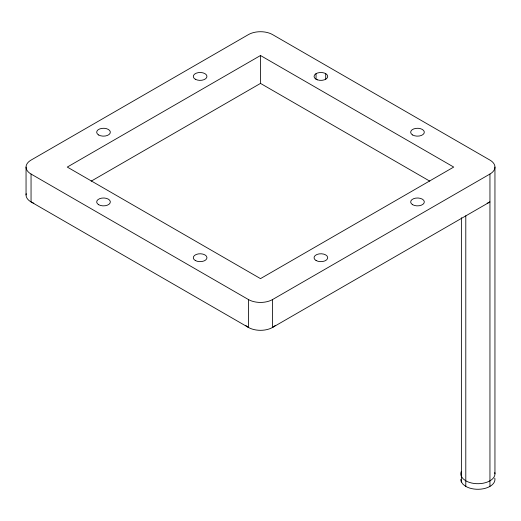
<?xml version="1.0" encoding="UTF-8"?>
<svg xmlns="http://www.w3.org/2000/svg" width="521" height="521" viewBox="0 0 521 521"><rect width="100%" height="100%" fill="white"/><g stroke="black" fill="none" stroke-linecap="round" stroke-linejoin="round"><path stroke-width="0.78" d="M260.5 55.519L67.281 167.072L260.5 278.624L453.719 167.072L260.5 55.519L260.5 83.406L429.786 181.145M91.168 181.165L260.5 83.406M248.426 299.542A17.076 9.86 0 0 0 272.574 299.542L489.948 174.04A17.076 9.86 0 0 0 489.948 160.097L272.574 34.601A17.076 9.86 0 0 0 248.426 34.601L31.052 160.097A17.076 9.86 0 0 0 31.052 174.04L31.052 201.933L248.426 327.429L248.426 299.542L31.052 174.04M494.807 478.141A17.076 9.86 0 0 1 485.422 488.268A17.076 9.86 0 0 1 465.794 486.399L463.084 484.354L461.378 481.977A17.076 9.86 0 0 1 460.792 479.424M494.95 167.072L494.95 473.85M489.948 174.04L489.948 486.399M465.794 215.753L465.794 486.399M461.378 217.732L461.378 481.977M325.71 73.643L325.71 79.225M316.052 73.643L316.052 79.225M272.574 299.542L272.574 327.429L489.948 201.933A17.076 9.86 0 0 1 487.168 203.229M26.05 167.072L26.05 194.958M275.29 325.391A17.076 9.86 0 0 1 245.71 325.391M33.832 203.229A17.076 9.86 0 0 1 26.193 193.675M494.807 472.56A17.076 9.86 0 0 1 485.422 482.693A17.076 9.86 0 0 1 465.794 480.824L463.084 478.779L461.378 476.402A17.076 9.86 0 0 1 461.378 471.297M98.677 204.72A6.832 3.947 0 0 0 110.107 202.956A6.832 3.947 0 0 0 101.738 198.123A6.832 3.947 0 0 0 98.677 204.72M195.29 260.5A6.832 3.947 0 0 0 206.72 258.729A6.832 3.947 0 0 0 198.351 253.896A6.832 3.947 0 0 0 195.29 260.5M98.677 134.998A6.832 3.947 0 0 0 110.107 133.233A6.832 3.947 0 0 0 101.738 128.4A6.832 3.947 0 0 0 98.677 134.998M195.29 79.225A6.832 3.947 0 0 0 206.72 77.453A6.832 3.947 0 0 0 198.351 72.621A6.832 3.947 0 0 0 195.29 79.225M412.658 204.72A6.832 3.947 0 0 0 424.087 202.956A6.832 3.947 0 0 0 415.725 198.123A6.832 3.947 0 0 0 412.658 204.72M316.052 260.5A6.832 3.947 0 0 0 327.481 258.729A6.832 3.947 0 0 0 319.113 253.896A6.832 3.947 0 0 0 316.052 260.5M317.465 79.85A6.832 3.947 0 0 0 327.716 76.431A6.832 3.947 0 0 0 317.465 73.018A6.832 3.947 0 0 0 317.465 79.85M412.658 134.998A6.832 3.947 0 0 0 424.087 133.233A6.832 3.947 0 0 0 415.725 128.4A6.832 3.947 0 0 0 412.658 134.998"/></g></svg>
